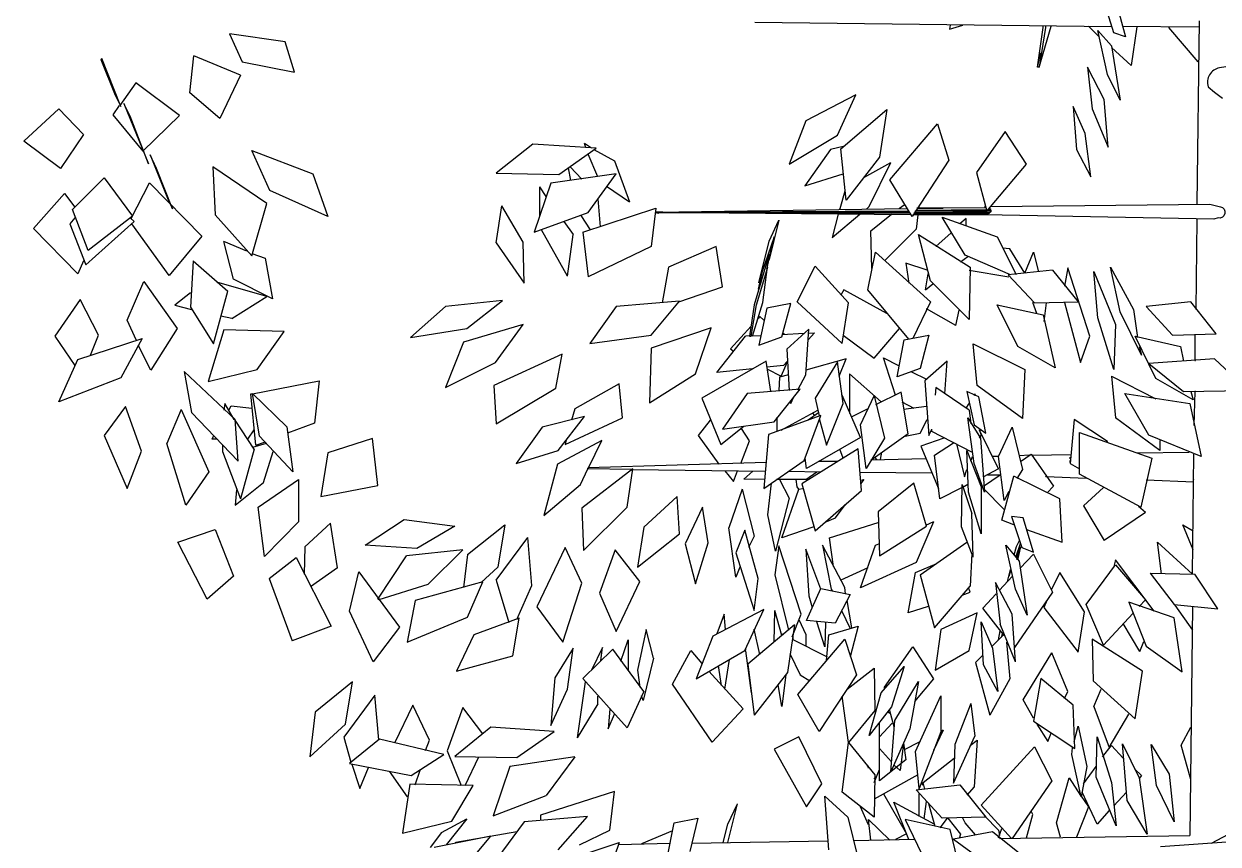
# Model space of a CAD drawing. Header units: inches. Extents: x -1482 to -895, y -39 to 122.
# Drawn here: x -1406.741 to -1405.569, y 70.952 to 71.757 of the extents above; entities that cross this region are included whole.
import ezdxf

# ---------------------------------------------------------------- set-up
doc = ezdxf.new("R2010")
doc.units = ezdxf.units.IN
doc.header["$MEASUREMENT"] = 0
doc.layers.add('A-Elevation 1', color=132, linetype='Continuous')

# ---------------------------------------------------------------- blocks, each defined once
blk = doc.blocks.new('ET3')
at = {"layer": 'A-Elevation 1', "color": 41}
for p, q in [((-0.2585, 9.3505), (-0.2771, 9.4107)), ((-0.2539, 9.4096), (-0.2354, 9.3423)), ((-0.2632, 9.362), (-0.9569, 9.3702)), ((-0.0963, 9.0167), (-0.0917, 9.3736)), ((-1.8716, 9.3331), (-1.9798, 9.3481)), ((-0.5784, 9.3574), (-0.5521, 9.3655)), ((-0.5768, 9.3655), (-0.5784, 9.3574)), ((-0.3961, 9.3609), (-0.3961, 9.3644)), ((-0.3914, 9.3632), (-0.3914, 9.3609)), ((-0.308, 9.3632), (-0.2879, 9.3435)), ((-0.2894, 9.3551), (-0.2632, 9.325)), ((-0.2354, 9.3423), (-0.2585, 9.3505)), ((-0.2415, 9.3632), (-0.0932, 9.362)), ((-2.2285, 9.3006), (-2.2301, 9.2983)), ((-0.7823, 9.0422), (-0.7916, 9.0075)), ((-0.6603, 9.0075), (-1.1501, 9.0005)), ((-1.1501, 9.0017), (-1.1362, 9.0017)), ((-1.1501, 9.0005), (-1.1501, 9.0017)), ((-1.147, 8.9993), (-1.1501, 9.0005)), ((-1.1501, 9.0005), (-1.1439, 8.9993)), ((-1.1485, 8.9993), (-1.1501, 9.0005)), ((-1.1501, 9.0005), (-0.6572, 9.0005)), ((-1.1485, 9.0005), (-0.6587, 9.004)), ((-0.6587, 9.0028), (-1.1485, 9.0005)), ((-0.6572, 9.0017), (-1.1485, 9.0005)), ((-1.1485, 9.0005), (-1.1485, 8.9993)), ((-0.6541, 8.9959), (-1.1485, 9.0005)), ((-1.1485, 9.0005), (-0.6556, 8.9993)), ((-1.1439, 8.9993), (-1.147, 8.9993)), ((-0.807, 8.9518), (-0.753, 8.997)), ((-0.7947, 8.997), (-0.807, 8.9518)), ((-0.7916, 9.0063), (-0.7931, 9.0063)), ((-0.7916, 9.0075), (-0.7916, 9.0063)), ((-0.7406, 9.0075), (-0.7391, 9.0075)), ((-0.7406, 9.0063), (-0.7406, 9.0075)), ((-0.7391, 9.0075), (-0.7344, 9.0121)), ((-0.7313, 8.9646), (-0.6912, 8.997)), ((-0.6757, 9.0086), (-0.6664, 9.0156)), ((-0.6757, 9.0075), (-0.6757, 9.0086)), ((-0.6757, 9.0075), (-0.6757, 9.0075)), ((-0.6587, 9.004), (-0.6587, 9.0028)), ((-0.6572, 9.0005), (-0.6572, 9.0017)), ((-0.6495, 8.9959), (-0.6479, 8.997)), ((-0.5011, 8.9982), (-0.6479, 8.9982)), ((-0.6479, 8.997), (-0.5027, 8.997)), ((-0.6464, 9.0005), (-0.498, 9.0017)), ((-0.6464, 9.0005), (-0.4996, 9.0005)), ((-0.6464, 8.9993), (-0.6464, 9.0005)), ((-0.5011, 8.9993), (-0.6464, 8.9993)), ((-0.6448, 9.004), (-0.5073, 9.004)), ((-0.6448, 9.0028), (-0.6448, 9.004)), ((-0.5073, 9.0028), (-0.6448, 9.0028)), ((-0.6433, 9.0051), (-0.5073, 9.0063)), ((-0.6433, 9.004), (-0.6433, 9.0051)), ((-0.5073, 9.0051), (-0.6433, 9.004)), ((-0.5088, 9.0098), (-0.6417, 9.0086)), ((-0.6417, 9.0086), (-0.5907, 9.0086)), ((-0.6371, 9.0144), (-0.6386, 9.0098)), ((-0.6386, 9.0098), (-0.6386, 9.0086)), ((-0.6386, 9.0086), (-0.6386, 9.0086)), ((-0.515, 9.0098), (-0.515, 9.0098)), ((-0.5104, 9.0121), (-0.5088, 9.0121)), ((-0.5088, 9.0121), (-0.5088, 9.0121)), ((-0.5073, 9.004), (-0.5073, 9.0051)), ((-0.5058, 9.0028), (-0.5073, 9.0028)), ((-0.498, 9.0017), (-0.5073, 8.9959)), ((-0.498, 9.004), (-0.5058, 9.0028)), ((-0.5042, 9.0051), (-0.498, 9.0063)), ((-0.4996, 9.0075), (-0.5027, 9.0063)), ((-0.5011, 9.0086), (-0.5011, 9.0075)), ((-0.5011, 9.0075), (-0.4996, 9.0075)), ((-0.5011, 8.9993), (-0.5011, 8.9982)), ((-0.5011, 8.9982), (-0.5011, 8.9993)), ((-0.4996, 9.0075), (-0.4996, 9.0109)), ((-0.498, 9.0063), (-0.4996, 9.0075)), ((-0.498, 9.0121), (-0.0716, 9.0167)), ((-0.498, 9.0017), (-0.498, 9.0063)), ((-0.498, 9.0051), (-0.498, 9.004)), ((-0.498, 9.0017), (-0.498, 9.004)), ((-0.498, 9.0028), (-0.498, 9.0017)), ((-0.5073, 8.9959), (-0.6495, 8.9959)), ((-0.6402, 8.9959), (-0.6433, 8.9681)), ((-0.5923, 8.9912), (-0.4857, 8.953)), ((-0.5459, 8.9889), (-0.5583, 8.9785)), ((-0.5459, 8.9738), (-0.5459, 8.9889)), ((-0.0639, 8.9878), (-0.5104, 8.9959)), ((-0.0979, 8.8116), (-0.0963, 8.9866)), ((-0.0592, 8.7641), (-0.1087, 8.8267)), ((-0.1009, 8.7629), (-0.1009, 8.712)), ((-0.1288, 8.7398), (-0.1226, 8.7108)), ((-0.1009, 8.712), (-0.0994, 8.712)), ((0.0026, 8.654), (-0.0623, 8.7154)), ((-0.1226, 8.6517), (0.0026, 8.654)), ((-0.1087, 8.6517), (-0.104, 8.6355)), ((-0.1009, 8.6517), (-0.1025, 8.5856)), ((-0.0994, 8.6517), (-0.1009, 8.6517)), ((-0.1102, 8.6285), (-0.0886, 8.5254)), ((-0.1056, 8.2959), (-0.1025, 8.53)), ((-0.1025, 8.4802), (-0.1025, 8.4813)), ((-0.1241, 8.3921), (-0.104, 8.3805)), ((-0.104, 8.3435), (-0.1241, 8.3921)), ((-0.0561, 8.2287), (-0.1009, 8.2959)), ((-0.1056, 8.2334), (-0.1102, 7.7871)), ((-0.1272, 7.9634), (-0.1087, 7.9981)), ((-0.1087, 7.8961), (-0.1272, 7.9634)), ((-1.6429, 7.7919), (-1.5471, 7.815)), ((-1.5672, 7.793), (-1.5178, 7.8197)), ((-1.5178, 7.8197), (-1.558, 7.7687)), ((-1.4065, 7.8139), (-1.4591, 7.742)), ((-1.2829, 7.8243), (-1.4065, 7.8139)), ((-1.3741, 7.8266), (-1.3741, 7.8162)), ((-1.3401, 7.7594), (-1.2829, 7.8243)), ((-1.1284, 7.7397), (-1.1145, 7.8116)), ((-1.1145, 7.8116), (-1.0682, 7.8208)), ((-1.0682, 7.8208), (-1.0836, 7.7559)), ((-0.7761, 7.8231), (-0.7561, 7.7409)), ((-0.736, 7.8185), (-0.6943, 7.778)), ((-0.7313, 7.778), (-0.736, 7.8185)), ((-0.6649, 7.8185), (-0.6247, 7.7362)), ((-0.5768, 7.7988), (-0.6649, 7.8185)), ((-0.583, 7.8208), (-0.5969, 7.8023)), ((-0.5073, 7.8231), (-0.5923, 7.8208)), ((-0.5815, 7.8208), (-0.5567, 7.7895)), ((-0.5475, 7.8116), (-0.5521, 7.8208)), ((-0.5274, 7.7884), (-0.5475, 7.8116)), ((-0.5104, 7.8255), (-0.4826, 7.7977)), ((-0.4285, 7.7826), (-0.4161, 7.8278)), ((-0.3621, 7.7837), (-0.3698, 7.8116)), ((-1.5672, 7.793), (-1.5889, 7.764)), ((-1.5394, 7.7745), (-1.4204, 7.7953)), ((-1.2984, 7.7687), (-1.2397, 7.7977)), ((-1.1176, 7.7965), (-1.1779, 7.771)), ((-1.0187, 7.7733), (-1.0095, 7.8092)), ((-0.6618, 7.7907), (-0.6834, 7.7791)), ((-0.4949, 7.7942), (-0.5707, 7.7803)), ((-0.5567, 7.7895), (-0.5598, 7.7814)), ((-0.393, 7.7131), (-0.4949, 7.7942)), ((-0.4826, 7.7826), (-0.4764, 7.8011)), ((-0.4826, 7.7977), (-0.481, 7.7872)), ((-0.0685, 7.7722), (0.001, 7.8092)), ((-1.4714, 7.7861), (-1.5811, 7.764)), ((-1.5394, 7.7722), (-1.5394, 7.7745)), ((-1.5271, 7.7189), (-1.4714, 7.7861)), ((-1.3401, 7.7339), (-1.2211, 7.7733)), ((-1.2227, 7.7698), (-1.1222, 7.7722)), ((-1.0805, 7.7722), (-0.8148, 7.7768)), ((-0.6464, 7.7791), (-0.7653, 7.7768)), ((-0.5724, 7.7803), (-0.5707, 7.7803)), ((-0.5707, 7.7803), (-0.4687, 7.7061)), ((-0.481, 7.7814), (-0.1102, 7.7871)), ((-0.4563, 7.7814), (-0.4579, 7.7814))]:
    blk.add_line(p, q, dxfattribs=at)
at = {"layer": 'A-Elevation 1', "color": 92}
for p, q in [((-1.9798, 9.3481), (-1.955, 9.2937)), ((-0.4069, 9.2832), (-0.3961, 9.3609)), ((-0.4038, 9.2832), (-0.3806, 9.3632)), ((-0.3914, 9.3609), (-0.4038, 9.2832)), ((-0.2709, 9.2693), (-0.2894, 9.3551)), ((-0.2137, 9.362), (-0.2246, 9.2867)), ((-0.1519, 9.3609), (-0.0948, 9.2937)), ((-1.8531, 9.274), (-1.8716, 9.3331)), ((-0.2632, 9.325), (-0.2462, 9.2195)), ((-2.1914, 9.2068), (-2.2285, 9.3006)), ((-2.057, 9.2334), (-2.0493, 9.3053)), ((-1.9581, 9.2682), (-2.0493, 9.3053)), ((-0.4069, 9.2832), (-0.4007, 9.3111)), ((-0.2246, 9.2867), (-0.2632, 9.3215)), ((-2.2301, 9.2983), (-2.2023, 9.2288)), ((-1.955, 9.2937), (-1.8531, 9.274)), ((-0.4038, 9.2832), (-0.4069, 9.2832)), ((-0.2771, 9.2207), (-0.3095, 9.2832)), ((-0.3095, 9.2832), (-0.3003, 9.2021)), ((-2.1621, 9.2531), (-2.193, 9.2091)), ((-2.0771, 9.1894), (-2.1621, 9.2531)), ((-1.9581, 9.2682), (-1.9983, 9.1836)), ((-0.2462, 9.2195), (-0.2709, 9.2693)), ((-2.2023, 9.2288), (-2.1914, 9.2068)), ((-1.9983, 9.1836), (-2.057, 9.2334)), ((-0.7607, 9.2299), (-0.858, 9.179)), ((-0.7962, 9.1511), (-0.7607, 9.2299)), ((-2.1945, 9.2091), (-2.2069, 9.1905)), ((-2.1853, 9.2126), (-2.1374, 9.0955)), ((-2.1729, 9.1882), (-2.1853, 9.2126)), ((-0.3142, 9.1546), (-0.3373, 9.2068)), ((-0.3373, 9.2068), (-0.3312, 9.1233)), ((-0.2694, 9.128), (-0.2771, 9.2207)), ((-2.3799, 9.1396), (-2.312, 9.2021)), ((-2.312, 9.2021), (-2.2641, 9.1523)), ((-2.2069, 9.1905), (-2.1482, 9.1199)), ((-2.1374, 9.0955), (-2.1729, 9.1882)), ((-2.1482, 9.1199), (-2.0771, 9.1894)), ((-0.7901, 9.1245), (-0.7004, 9.201)), ((-0.7004, 9.201), (-0.7143, 9.1083)), ((-0.3003, 9.2021), (-0.2694, 9.128)), ((-0.858, 9.179), (-0.8905, 9.0944)), ((-0.6943, 9.0642), (-0.6016, 9.1732)), ((-0.6016, 9.1732), (-0.5799, 9.1025)), ((-2.3089, 9.0863), (-2.3799, 9.1396)), ((-2.2641, 9.1523), (-2.3089, 9.0863)), ((-0.8905, 9.0944), (-0.7962, 9.1511)), ((-0.4702, 9.1581), (-0.5258, 9.0781)), ((-0.4285, 9.0944), (-0.4702, 9.1581)), ((-0.3034, 9.07), (-0.3142, 9.1546)), ((-2.1482, 9.1199), (-2.1482, 9.1199)), ((-2.1219, 9.0863), (-2.1343, 9.1129)), ((-2.1343, 9.1129), (-2.1003, 9.0283)), ((-1.9365, 9.121), (-1.8175, 9.0758)), ((-1.901, 9.0434), (-1.9365, 9.121)), ((-1.3895, 9.1338), (-1.4606, 9.077)), ((-1.2659, 9.1256), (-1.3895, 9.1338)), ((-1.3386, 9.0747), (-1.2659, 9.1256)), ((-1.286, 9.1268), (-1.2891, 9.1349)), ((-1.2752, 9.1256), (-1.2891, 9.1349)), ((-1.2628, 9.07), (-1.2814, 9.1141)), ((-1.2706, 9.1233), (-1.2304, 9.1013)), ((-0.8101, 9.1233), (-0.8596, 9.0526)), ((-0.7854, 9.1291), (-0.8101, 9.1233)), ((-0.7792, 9.0248), (-0.7901, 9.1245)), ((-0.3312, 9.1233), (-0.3034, 9.07)), ((-2.0122, 9.0897), (-2.0076, 8.9959)), ((-1.9071, 9.0179), (-2.0122, 9.0897)), ((-1.2937, 9.0654), (-1.3169, 9.0897)), ((-1.2304, 9.1013), (-1.201, 9.0214)), ((-0.7143, 9.1083), (-0.7792, 9.0248)), ((-0.7452, 9.0689), (-0.6927, 9.0978)), ((-0.7344, 9.0121), (-0.6927, 9.0978)), ((-0.5799, 9.1025), (-0.651, 8.9924)), ((-0.5058, 9.0028), (-0.4285, 9.0944)), ((-2.2857, 9.0063), (-2.2239, 9.0677)), ((-2.2239, 9.0677), (-2.1683, 8.9935)), ((-2.091, 9.0075), (-2.1219, 9.0863)), ((-1.8175, 9.0758), (-1.7882, 8.9924)), ((-1.4606, 9.077), (-1.3386, 9.0747)), ((-1.2273, 9.0758), (-1.354, 9.0573)), ((-1.3154, 9.0631), (-1.32, 9.0874)), ((-1.2814, 9.0005), (-1.2273, 9.0758)), ((-0.8596, 9.0526), (-0.7854, 9.0758)), ((-0.5258, 9.0781), (-0.5058, 9.0028)), ((-2.1714, 8.9889), (-2.1358, 9.0584)), ((-2.1358, 9.0584), (-2.0338, 8.9541)), ((-1.7882, 8.9924), (-1.901, 9.0434)), ((-1.354, 9.0573), (-1.3865, 8.9623)), ((-1.3633, 9.0318), (-1.3756, 9.0503)), ((-1.3756, 8.9935), (-1.3756, 9.0503)), ((-1.2459, 9.0515), (-1.201, 9.0214)), ((-0.651, 8.9924), (-0.6943, 9.0642)), ((-2.3614, 8.9692), (-2.3011, 9.0376)), ((-2.3011, 9.0376), (-2.2811, 9.0109)), ((-2.1003, 9.0283), (-2.091, 9.0075)), ((-1.2628, 9.0272), (-1.2582, 8.9727)), ((-2.2548, 8.9263), (-2.2857, 9.0063)), ((-1.9365, 8.9159), (-1.9071, 9.0179)), ((-1.4606, 8.9414), (-1.4498, 9.0132)), ((-1.4081, 8.9426), (-1.4498, 9.0132)), ((-1.3865, 8.9623), (-1.2814, 9.0005)), ((-1.2922, 8.9623), (-1.1501, 9.0086)), ((-1.1501, 9.0086), (-1.1593, 8.9344)), ((-2.2811, 8.9901), (-2.2903, 8.9785)), ((-2.2903, 8.9785), (-2.2594, 8.8985)), ((-2.2594, 8.8985), (-2.1652, 8.9831)), ((-2.1683, 8.9935), (-2.2548, 8.9263)), ((-2.1652, 8.9831), (-2.1729, 8.9901)), ((-2.0972, 8.8777), (-2.1698, 8.9785)), ((-2.0076, 8.9959), (-1.9365, 8.9159)), ((-1.3293, 8.9831), (-1.3107, 8.9576)), ((-1.2768, 8.9669), (-1.2953, 8.9947)), ((-0.9106, 8.9854), (-0.9291, 8.909)), ((-0.9291, 8.9449), (-0.9106, 8.9854)), ((-0.5475, 8.9171), (-0.5923, 8.9912)), ((-2.3614, 8.9692), (-2.2749, 8.8811)), ((-2.0338, 8.9541), (-2.0972, 8.8777)), ((-1.3216, 8.8765), (-1.3725, 8.9669)), ((-1.3216, 8.8765), (-1.3107, 8.9576)), ((-1.2922, 8.9623), (-1.2814, 8.8753)), ((-0.9198, 8.953), (-0.943, 8.8858)), ((-0.9337, 8.8904), (-0.9198, 8.953)), ((-0.7298, 8.8916), (-0.7313, 8.9646)), ((-0.6433, 8.9681), (-0.7051, 8.9066)), ((-0.6155, 8.8672), (-0.6386, 8.9576)), ((-0.6386, 8.9576), (-0.5382, 8.8939)), ((-0.5753, 8.9611), (-0.6046, 8.9344)), ((-0.4857, 8.953), (-0.4486, 8.88)), ((-1.972, 8.8707), (-1.9906, 8.9437)), ((-1.9458, 8.9252), (-1.9906, 8.9437)), ((-1.4606, 8.9414), (-1.4065, 8.8626)), ((-1.4065, 8.8626), (-1.4081, 8.9426)), ((-1.1593, 8.9344), (-1.2814, 8.8753)), ((-1.0326, 8.9344), (-1.1253, 8.8939)), ((-1.0203, 8.8556), (-1.0326, 8.9344)), ((-0.9492, 8.8638), (-0.9291, 8.9449)), ((-0.4609, 8.9298), (-0.4749, 8.931)), ((-0.4316, 8.8823), (-0.4609, 8.9298)), ((-2.2641, 8.9066), (-2.2749, 8.8811)), ((-2.0508, 8.9066), (-2.0555, 8.8162)), ((-2.0508, 8.9066), (-1.9829, 8.8475)), ((-1.9365, 8.9205), (-1.9102, 8.9113)), ((-1.9102, 8.9113), (-1.8963, 8.8325)), ((-0.9291, 8.9194), (-0.9585, 8.8209)), ((-0.9415, 8.8255), (-0.9291, 8.9194)), ((-0.9291, 8.909), (-0.9307, 8.9066)), ((-0.7375, 8.8499), (-0.7221, 8.9229)), ((-0.7221, 8.9229), (-0.6155, 8.8267)), ((-0.5567, 8.9043), (-0.5428, 8.9147)), ((-0.4594, 8.8788), (-0.5475, 8.9171)), ((-0.4316, 8.8823), (-0.4146, 8.9229)), ((-0.4146, 8.9229), (-0.4053, 8.8846)), ((-1.1253, 8.8939), (-1.1377, 8.8244)), ((-0.9538, 8.8209), (-0.9322, 8.8939)), ((-0.943, 8.8858), (-0.9507, 8.851)), ((-0.875, 8.8267), (-0.8395, 8.8962)), ((-0.8395, 8.8962), (-0.7746, 8.8244)), ((-0.6634, 8.902), (-0.6572, 8.8626)), ((-0.6216, 8.8881), (-0.6634, 8.902)), ((-0.6247, 8.8499), (-0.6201, 8.8811)), ((-0.5382, 8.8939), (-0.5397, 8.7919)), ((-0.5397, 8.8881), (-0.4625, 8.8753)), ((-0.3775, 8.8881), (-0.464, 8.8788)), ((-0.3775, 8.8881), (-0.3281, 8.8267)), ((-0.3482, 8.8927), (-0.3543, 8.8568)), ((-0.3049, 8.7595), (-0.3482, 8.8927)), ((-0.2972, 8.8858), (-0.2555, 8.7826)), ((-0.2894, 8.7954), (-0.2972, 8.8858)), ((-0.2647, 8.8939), (-0.2199, 8.8116)), ((-0.2462, 8.807), (-0.2647, 8.8939)), ((-2.1791, 8.7908), (-2.1466, 8.8661)), ((-2.1466, 8.8661), (-2.0817, 8.7745)), ((-1.9071, 8.8371), (-2.0045, 8.8649)), ((-1.8963, 8.8325), (-1.972, 8.8707)), ((-0.9492, 8.8638), (-0.9461, 8.8719)), ((-0.6247, 8.8499), (-0.6108, 8.8614)), ((-0.5397, 8.7919), (-0.6155, 8.8672)), ((-0.4131, 8.8244), (-0.464, 8.8788)), ((-2.0555, 8.8441), (-2.0864, 8.8197)), ((-2.0107, 8.7444), (-1.9829, 8.8475)), ((-1.9751, 8.7942), (-1.9071, 8.8371)), ((-1.1052, 8.8267), (-1.0203, 8.8556)), ((-0.7839, 8.8499), (-0.7901, 8.8394)), ((-0.7004, 8.8035), (-0.7839, 8.8499)), ((-0.6572, 8.7537), (-0.7375, 8.8499)), ((-2.2702, 8.8313), (-2.3197, 8.7595)), ((-2.2347, 8.7618), (-2.2702, 8.8313)), ((-2.0864, 8.8197), (-2.0539, 8.8116)), ((-2.0555, 8.8162), (-2.0107, 8.7444)), ((-1.5595, 8.8174), (-1.6275, 8.7571)), ((-1.4483, 8.829), (-1.5595, 8.8174)), ((-1.5178, 8.7745), (-1.4483, 8.829)), ((-1.2273, 8.8174), (-1.2783, 8.7456)), ((-1.1037, 8.8278), (-1.2273, 8.8174)), ((-1.1593, 8.7618), (-1.1037, 8.8278)), ((-0.9585, 8.8209), (-0.9677, 8.7595)), ((-0.9646, 8.7595), (-0.9538, 8.8209)), ((-0.9616, 8.7595), (-0.9415, 8.8255)), ((-0.9337, 8.8139), (-0.9492, 8.7421)), ((-0.8874, 8.8232), (-0.9337, 8.8139)), ((-0.9044, 8.7583), (-0.8874, 8.8232)), ((-0.787, 8.7456), (-0.875, 8.8267)), ((-0.787, 8.7456), (-0.7746, 8.8244)), ((-0.6155, 8.8267), (-0.6495, 8.7548)), ((-0.566, 8.7803), (-0.6232, 8.8128)), ((-0.566, 8.7803), (-0.5598, 8.8105)), ((-0.4857, 8.8209), (-0.3961, 8.8012)), ((-0.4455, 8.7398), (-0.4857, 8.8209)), ((-0.4084, 8.8035), (-0.4161, 8.8255)), ((-0.4131, 8.8244), (-0.3281, 8.8267)), ((-0.3899, 8.8244), (-0.3945, 8.7884)), ((-0.3543, 8.8255), (-0.3234, 8.7085)), ((-0.2199, 8.8116), (-0.2122, 8.7571)), ((-0.1087, 8.8267), (-0.1952, 8.8174)), ((-0.1442, 8.7618), (-0.1952, 8.8174)), ((-2.1605, 8.7514), (-2.1791, 8.7908)), ((-1.9751, 8.7942), (-1.9968, 8.7989)), ((-0.9477, 8.7977), (-0.9507, 8.7942)), ((-0.9399, 8.7908), (-0.9477, 8.7977)), ((-0.3961, 8.8012), (-0.3729, 8.698)), ((-0.2585, 8.6946), (-0.2894, 8.7954)), ((-0.2045, 8.7224), (-0.2462, 8.807)), ((-2.0817, 8.7745), (-2.1327, 8.6934)), ((-1.9906, 8.7722), (-2.0215, 8.6714)), ((-1.8732, 8.7687), (-1.9906, 8.7722)), ((-1.9257, 8.6946), (-1.8732, 8.7687)), ((-1.6275, 8.7571), (-1.5178, 8.7745)), ((-1.4081, 8.7826), (-1.524, 8.7479)), ((-1.4622, 8.7085), (-1.4081, 8.7826)), ((-1.0419, 8.7757), (-1.1593, 8.7363)), ((-1.0728, 8.6865), (-1.0419, 8.7757)), ((-0.9646, 8.7792), (-1.0048, 8.7351)), ((-0.9044, 8.7629), (-0.8611, 8.7653)), ((-0.8998, 8.7629), (-0.9028, 8.7653)), ((-0.8519, 8.7734), (-0.8951, 8.734)), ((-0.858, 8.6841), (-0.8519, 8.7734)), ((-0.841, 8.7664), (-0.8534, 8.7525)), ((-0.8534, 8.7653), (-0.841, 8.7664)), ((-0.7252, 8.7166), (-0.6757, 8.7745)), ((-0.2555, 8.7826), (-0.2585, 8.6946)), ((-0.1442, 8.7618), (-0.0592, 8.7641)), ((-2.3197, 8.7595), (-2.2811, 8.7027)), ((-2.2749, 8.7143), (-2.1497, 8.7548)), ((-2.2502, 8.7224), (-2.2347, 8.7618)), ((-2.1497, 8.7548), (-2.1914, 8.6783)), ((-2.1327, 8.6934), (-2.1575, 8.7421)), ((-1.524, 8.7479), (-1.5595, 8.6598)), ((-1.2783, 8.7456), (-1.1593, 8.7618)), ((-1.0311, 8.6888), (-0.9755, 8.7595)), ((-0.9461, 8.7606), (-0.9755, 8.7595)), ((-0.9677, 8.7595), (-0.9646, 8.7595)), ((-0.9492, 8.7421), (-0.9044, 8.7583)), ((-0.7854, 8.7618), (-0.7252, 8.7166)), ((-0.6804, 8.6807), (-0.6664, 8.7525)), ((-0.6664, 8.7525), (-0.6185, 8.7618)), ((-0.6185, 8.7618), (-0.6355, 8.6969)), ((-0.5243, 8.6633), (-0.532, 8.7444)), ((-0.532, 8.7444), (-0.4316, 8.6946)), ((-0.3234, 8.7085), (-0.3049, 8.7595)), ((-0.1767, 8.6772), (-0.2168, 8.7595)), ((-0.2168, 8.7595), (-0.1288, 8.7398)), ((-1.3324, 8.7247), (-1.4653, 8.6633)), ((-1.3447, 8.6586), (-1.3324, 8.7247)), ((-1.1593, 8.7363), (-1.1624, 8.6297)), ((-1.0048, 8.7351), (-0.9986, 8.7305)), ((-0.8951, 8.734), (-0.8905, 8.654)), ((-0.7066, 8.7177), (-0.6773, 8.7027)), ((-0.6834, 8.6447), (-0.7066, 8.7177)), ((-0.3729, 8.698), (-0.4455, 8.7398)), ((-0.2091, 8.7398), (-0.2045, 8.7224)), ((-2.312, 8.632), (-2.2749, 8.7143)), ((-2.0215, 8.6714), (-1.9257, 8.6946)), ((-1.5595, 8.6598), (-1.4622, 8.7085)), ((-0.9353, 8.7108), (-1.0604, 8.6389)), ((-0.9616, 8.6957), (-1.0311, 8.6888)), ((-0.926, 8.6517), (-0.9353, 8.7108)), ((-0.9013, 8.7027), (-0.9337, 8.6992)), ((-0.9337, 8.6957), (-0.9059, 8.6818)), ((-0.9059, 8.6818), (-0.8936, 8.7096)), ((-0.9013, 8.7027), (-0.8936, 8.7108)), ((-0.7792, 8.7154), (-0.858, 8.6934)), ((-0.7962, 8.7096), (-0.8395, 8.6389)), ((-0.7854, 8.6285), (-0.7962, 8.7096)), ((-0.7931, 8.6818), (-0.7792, 8.7154)), ((-0.6355, 8.6969), (-0.6804, 8.6807)), ((-0.583, 8.7108), (-0.6263, 8.6726)), ((-0.5876, 8.6471), (-0.583, 8.7108)), ((-0.4316, 8.6946), (-0.4362, 8.5995)), ((-0.0623, 8.7154), (-0.1906, 8.7062)), ((-0.1906, 8.7062), (-0.1226, 8.6517)), ((-2.1914, 8.6783), (-2.312, 8.632)), ((-2.0678, 8.6911), (-2.0539, 8.6111)), ((-1.969, 8.5972), (-2.0678, 8.6911)), ((-1.935, 8.6471), (-1.8052, 8.6726)), ((-1.8052, 8.6726), (-1.8144, 8.5903)), ((-1.1624, 8.6297), (-1.0728, 8.6865)), ((-0.909, 8.6795), (-0.9106, 8.6529)), ((-0.892, 8.6841), (-0.909, 8.6795)), ((-0.8735, 8.6552), (-0.858, 8.6841)), ((-0.7731, 8.6865), (-0.7731, 8.6088)), ((-0.7113, 8.632), (-0.7731, 8.6865)), ((-0.6525, 8.6899), (-0.6232, 8.676)), ((-0.6263, 8.6726), (-0.6185, 8.5659)), ((-0.2632, 8.6818), (-0.2555, 8.6007)), ((-0.2632, 8.6818), (-0.1767, 8.6378)), ((-0.104, 8.6355), (-0.1767, 8.6772)), ((-1.9211, 8.5648), (-1.935, 8.6482)), ((-1.935, 8.6482), (-1.8685, 8.5833)), ((-1.4653, 8.6633), (-1.4606, 8.5891)), ((-1.4606, 8.5891), (-1.3447, 8.6586)), ((-1.2211, 8.6668), (-1.3077, 8.6181)), ((-1.215, 8.6007), (-1.2211, 8.6668)), ((-0.9724, 8.6482), (-1.0203, 8.5787)), ((-0.8689, 8.6563), (-0.9724, 8.6482)), ((-0.9198, 8.5926), (-0.8689, 8.6563)), ((-0.6726, 8.6505), (-0.7221, 8.6262)), ((-0.6587, 8.5694), (-0.6726, 8.6505)), ((-0.6046, 8.6598), (-0.6062, 8.6447)), ((-0.5397, 8.6158), (-0.6046, 8.6598)), ((-0.5444, 8.6517), (-0.5305, 8.5868)), ((-0.5212, 8.6413), (-0.5444, 8.6517)), ((-0.4362, 8.5995), (-0.5243, 8.6633)), ((-0.2369, 8.6482), (-0.1102, 8.6285)), ((-0.1906, 8.5671), (-0.2369, 8.6482)), ((-1.989, 8.6285), (-1.9906, 8.6158)), ((-1.9705, 8.5972), (-1.989, 8.6285)), ((-1.938, 8.6471), (-1.935, 8.6471)), ((-1.9288, 8.5474), (-1.938, 8.6471)), ((-1.0604, 8.6389), (-1.0234, 8.5486)), ((-0.8889, 8.632), (-0.8874, 8.6285)), ((-0.8874, 8.6285), (-0.8812, 8.6413)), ((-0.8395, 8.6389), (-0.8318, 8.6042)), ((-0.8179, 8.5474), (-0.7854, 8.6285)), ((-0.787, 8.6447), (-0.7885, 8.6436)), ((-0.7514, 8.5625), (-0.787, 8.6447)), ((-0.7514, 8.5868), (-0.7252, 8.6436)), ((-0.7252, 8.6436), (-0.7051, 8.5613)), ((-0.6711, 8.632), (-0.6479, 8.6192)), ((-0.5459, 8.6192), (-0.5397, 8.6285)), ((-0.5305, 8.6447), (-0.5289, 8.6471)), ((-0.5289, 8.6471), (-0.5289, 8.6436)), ((-0.5073, 8.5706), (-0.5212, 8.6413)), ((-2.1822, 8.6227), (-2.2239, 8.5659)), ((-2.1513, 8.5358), (-2.1822, 8.6227)), ((-2.074, 8.6169), (-2.1018, 8.5509)), ((-2.074, 8.6169), (-2.0199, 8.4953)), ((-2.0539, 8.6111), (-1.9628, 8.5161)), ((-1.9813, 8.6158), (-1.9767, 8.6239)), ((-1.9767, 8.6239), (-1.9365, 8.6192)), ((-1.2891, 8.603), (-1.371, 8.5822)), ((-1.3401, 8.537), (-1.2891, 8.603)), ((-1.3077, 8.6181), (-1.3138, 8.5961)), ((-0.8287, 8.6053), (-0.9307, 8.5683)), ((-0.9137, 8.5741), (-0.9137, 8.6019)), ((-0.9059, 8.5764), (-0.8349, 8.6158)), ((-0.8611, 8.5173), (-0.8287, 8.6053)), ((-0.8333, 8.61), (-0.8534, 8.5961)), ((-0.8457, 8.61), (-0.841, 8.6053)), ((-0.7375, 8.6181), (-0.77, 8.6019)), ((-0.6232, 8.6227), (-0.668, 8.6169)), ((-0.5397, 8.6158), (-0.5367, 8.5891)), ((-1.969, 8.5961), (-1.9705, 8.5972)), ((-1.9628, 8.5161), (-1.969, 8.5972)), ((-1.9319, 8.5393), (-1.969, 8.5961)), ((-1.8685, 8.5833), (-1.8562, 8.4953)), ((-1.8144, 8.5903), (-1.867, 8.5706)), ((-1.371, 8.5822), (-1.422, 8.5115)), ((-1.3262, 8.5486), (-1.215, 8.6007)), ((-1.0666, 8.5659), (-1.0434, 8.5961)), ((-1.0234, 8.5486), (-0.9786, 8.5845)), ((-1.0203, 8.5787), (-0.9198, 8.5926)), ((-0.9677, 8.5555), (-0.9832, 8.5798)), ((-0.8318, 8.5995), (-0.8179, 8.5474)), ((-0.7406, 8.5022), (-0.7514, 8.5868)), ((-0.6355, 8.5706), (-0.6216, 8.5972)), ((-0.6185, 8.5659), (-0.6124, 8.5787)), ((-0.6124, 8.5741), (-0.6124, 8.5787)), ((-0.5428, 8.6007), (-0.5181, 8.5613)), ((-0.5305, 8.5115), (-0.5428, 8.6007)), ((-0.5305, 8.5868), (-0.5073, 8.5706)), ((-0.4826, 8.5254), (-0.4563, 8.5822)), ((-0.4563, 8.5822), (-0.4362, 8.4999)), ((-0.3358, 8.5972), (-0.3435, 8.5115)), ((-0.2709, 8.5544), (-0.3358, 8.5972)), ((-0.1689, 8.537), (-0.2555, 8.6007)), ((-2.2239, 8.5659), (-2.1791, 8.4628)), ((-2.0138, 8.559), (-2.0107, 8.5648)), ((-2.0045, 8.559), (-2.0138, 8.559)), ((-1.9442, 8.559), (-1.9458, 8.559)), ((-1.9442, 8.559), (-1.9319, 8.5775)), ((-1.8562, 8.4953), (-1.9211, 8.5648)), ((-1.7017, 8.5601), (-1.7882, 8.5323)), ((-1.6908, 8.4686), (-1.7017, 8.5601)), ((-1.2551, 8.5567), (-1.3416, 8.5103)), ((-1.3247, 8.5578), (-1.3262, 8.5486)), ((-1.2811, 8.5034), (-1.2551, 8.5567)), ((-1.0265, 8.5103), (-1.0666, 8.5659)), ((-0.9847, 8.5115), (-0.9677, 8.5555)), ((-0.9307, 8.5683), (-0.9399, 8.4628)), ((-0.7514, 8.5625), (-0.8565, 8.5022)), ((-0.7051, 8.5613), (-0.7406, 8.5022)), ((-0.6587, 8.5694), (-0.7313, 8.5173)), ((-0.6649, 8.5648), (-0.6355, 8.5706)), ((-0.5892, 8.5613), (-0.634, 8.5451)), ((-0.5351, 8.5335), (-0.6124, 8.5741)), ((-0.5197, 8.5775), (-0.5166, 8.5659)), ((-0.5197, 8.5764), (-0.5197, 8.5775)), ((-0.4826, 8.501), (-0.5197, 8.5764)), ((-0.5197, 8.5613), (-0.5166, 8.5659)), ((-0.5181, 8.5613), (-0.5104, 8.4559)), ((-0.325, 8.5717), (-0.1844, 8.5219)), ((-0.325, 8.4906), (-0.325, 8.5717)), ((-0.0886, 8.5254), (-0.1906, 8.5671)), ((-0.1689, 8.5567), (-0.1689, 8.537)), ((-2.1791, 8.4628), (-2.1513, 8.5358)), ((-2.0647, 8.4304), (-2.1018, 8.5509)), ((-1.9937, 8.5474), (-1.9937, 8.5347)), ((-1.9937, 8.5347), (-1.9581, 8.4431)), ((-1.9319, 8.5393), (-1.9581, 8.4431)), ((-1.9087, 8.5509), (-1.935, 8.5428)), ((-1.9288, 8.5474), (-1.9118, 8.5532)), ((-1.9133, 8.4744), (-1.8948, 8.5347)), ((-1.7882, 8.5323), (-1.8021, 8.4477)), ((-1.422, 8.5115), (-1.3401, 8.537)), ((-0.7561, 8.5404), (-0.8658, 8.4721)), ((-0.7854, 8.5219), (-0.7916, 8.5393)), ((-0.7499, 8.4593), (-0.7561, 8.5404)), ((-0.7128, 8.5196), (-0.7097, 8.5335)), ((-0.634, 8.5451), (-0.6, 8.4628)), ((-0.6077, 8.5277), (-0.5707, 8.552)), ((-0.5645, 8.5497), (-0.549, 8.486)), ((-0.5444, 8.537), (-0.5166, 8.4663)), ((-0.5413, 8.4559), (-0.5444, 8.537)), ((-0.2709, 8.552), (-0.2709, 8.5544)), ((-0.2139, 8.5324), (-0.1118, 8.5335)), ((-1.3416, 8.5103), (-1.3679, 8.4107)), ((-0.9354, 8.5138), (-1.2814, 8.5034)), ((-0.9399, 8.4628), (-0.8611, 8.5173)), ((-0.8565, 8.5022), (-0.8594, 8.5219)), ((-0.8333, 8.5161), (-0.7947, 8.5161)), ((-0.6247, 8.5207), (-0.7313, 8.5184)), ((-0.7236, 8.5231), (-0.7205, 8.5196)), ((-0.5969, 8.4431), (-0.6077, 8.5277)), ((-0.5367, 8.5161), (-0.5336, 8.5254)), ((-0.5104, 8.4559), (-0.5305, 8.5115)), ((-0.4826, 8.5254), (-0.4949, 8.5254)), ((-0.4718, 8.4396), (-0.4826, 8.5254)), ((-0.4224, 8.5278), (-0.4428, 8.5266)), ((-0.44, 8.5155), (-0.4192, 8.53)), ((-0.4192, 8.53), (-0.376, 8.4674)), ((-0.4176, 8.5277), (-0.342, 8.5289)), ((-0.3435, 8.5207), (-0.3435, 8.5242)), ((-0.3435, 8.5138), (-0.3435, 8.5173)), ((-0.3435, 8.5115), (-0.325, 8.501)), ((-0.1844, 8.5219), (-0.206, 8.4269)), ((-2.0199, 8.4953), (-2.0647, 8.4304)), ((-1.2968, 8.4709), (-1.2822, 8.501)), ((-1.1949, 8.501), (-1.2937, 8.4246)), ((-1.2814, 8.5034), (-1.2829, 8.5022)), ((-1.2829, 8.5022), (-1.2829, 8.501)), ((-1.1964, 8.4999), (-1.2829, 8.501)), ((-1.2057, 8.4269), (-1.1949, 8.501)), ((-1.1964, 8.4999), (-0.937, 8.4964)), ((-1.0156, 8.4976), (-0.9986, 8.4767)), ((-0.9986, 8.4767), (-0.9909, 8.4976)), ((-0.961, 8.4967), (-0.9786, 8.4813)), ((-0.892, 8.4964), (-0.8287, 8.4953)), ((-0.858, 8.4802), (-0.8364, 8.4953)), ((-0.6124, 8.4929), (-0.753, 8.4941)), ((-0.549, 8.486), (-0.5444, 8.4999)), ((-0.4826, 8.501), (-0.5135, 8.4848)), ((-0.5119, 8.4674), (-0.4795, 8.4895)), ((-0.5042, 8.4895), (-0.4795, 8.4895)), ((-0.4764, 8.4014), (-0.4532, 8.4871)), ((-0.3636, 8.4431), (-0.4532, 8.4871)), ((-0.4362, 8.4999), (-0.447, 8.4825)), ((-0.3899, 8.486), (-0.3914, 8.4871)), ((-0.3126, 8.4825), (-0.3899, 8.486)), ((-0.325, 8.4918), (-0.325, 8.4953)), ((-0.206, 8.4269), (-0.325, 8.4906)), ((-1.969, 8.4304), (-1.9133, 8.4744)), ((-1.9241, 8.4269), (-1.8453, 8.4802)), ((-1.8453, 8.4802), (-1.8453, 8.3979)), ((-1.8021, 8.4477), (-1.6908, 8.4686)), ((-1.3679, 8.4107), (-1.2968, 8.4709)), ((-0.9816, 8.4617), (-1.0079, 8.3863)), ((-0.9816, 8.4617), (-0.9585, 8.3701)), ((-0.9384, 8.4802), (-0.9786, 8.4813)), ((-0.9322, 8.4118), (-0.9245, 8.4732)), ((-0.858, 8.4802), (-0.9152, 8.4802)), ((-0.909, 8.4802), (-0.8905, 8.4443)), ((-0.9044, 8.3666), (-0.8719, 8.4617)), ((-0.875, 8.4663), (-0.8766, 8.4802)), ((-0.8719, 8.4617), (-0.875, 8.4663)), ((-0.8719, 8.4617), (-0.8642, 8.4628)), ((-0.8658, 8.4721), (-0.8395, 8.3805)), ((-0.7452, 8.4802), (-0.7514, 8.4721)), ((-0.7514, 8.479), (-0.7452, 8.4802)), ((-0.6479, 8.4732), (-0.7174, 8.4176)), ((-0.6232, 8.3898), (-0.6479, 8.4732)), ((-0.5552, 8.464), (-0.5969, 8.4431)), ((-0.5552, 8.3886), (-0.5537, 8.4709)), ((-0.5537, 8.4709), (-0.5351, 8.4141)), ((-0.5428, 8.4709), (-0.5521, 8.4651)), ((-0.5212, 8.4813), (-0.5228, 8.4802)), ((-0.5166, 8.4663), (-0.5166, 8.3747)), ((-0.4718, 8.4223), (-0.5119, 8.4628)), ((-0.376, 8.4674), (-0.3883, 8.4547)), ((-0.3173, 8.4292), (-0.2786, 8.4651)), ((-0.1025, 8.4756), (-0.1952, 8.479)), ((-1.9659, 8.4605), (-1.969, 8.4304)), ((-1.1083, 8.4477), (-1.1732, 8.3875)), ((-1.1037, 8.3747), (-1.1083, 8.4477)), ((-0.8905, 8.4443), (-0.9167, 8.3411)), ((-0.8395, 8.3805), (-0.7499, 8.4593)), ((-0.5166, 8.3747), (-0.5413, 8.4559)), ((-0.4625, 8.457), (-0.4718, 8.4396)), ((-0.359, 8.3585), (-0.3636, 8.4431)), ((-1.9118, 8.3307), (-1.9241, 8.4269)), ((-1.2937, 8.4246), (-1.2907, 8.3423)), ((-1.2907, 8.3423), (-1.2057, 8.4269)), ((-1.0589, 8.4269), (-1.0929, 8.355)), ((-1.0481, 8.3574), (-1.0589, 8.4269)), ((-0.8009, 8.4049), (-0.7808, 8.4315)), ((-0.7174, 8.4176), (-0.7143, 8.3319)), ((-0.3173, 8.4292), (-0.2771, 8.362)), ((-0.1967, 8.4165), (-0.2771, 8.362)), ((-0.1967, 8.4165), (-0.2106, 8.428)), ((-1.9118, 8.3307), (-1.8453, 8.3979)), ((-1.7835, 8.3956), (-1.833, 8.3492)), ((-1.7696, 8.3087), (-1.7835, 8.3956)), ((-1.7156, 8.3527), (-1.6398, 8.4026)), ((-1.6398, 8.4026), (-1.541, 8.3898)), ((-1.5162, 8.3342), (-1.4436, 8.3921)), ((-1.4436, 8.3921), (-1.4575, 8.3098)), ((-0.9167, 8.3411), (-0.9322, 8.4118)), ((-0.8009, 8.4049), (-0.821, 8.3968)), ((-0.8117, 8.3666), (-0.7174, 8.3968)), ((-0.6093, 8.3979), (-0.6433, 8.3191)), ((-0.6093, 8.3979), (-0.6247, 8.391)), ((-0.532, 8.3295), (-0.5351, 8.4141)), ((-0.4532, 8.3921), (-0.4764, 8.4014)), ((-0.4579, 8.4083), (-0.4378, 8.3481)), ((-0.4347, 8.406), (-0.4579, 8.4083)), ((-0.4146, 8.3388), (-0.4347, 8.406)), ((-2.0802, 8.3585), (-2.0076, 8.3829)), ((-2.0076, 8.3829), (-1.972, 8.2925)), ((-1.541, 8.3898), (-1.6151, 8.3458)), ((-1.1732, 8.3875), (-1.1856, 8.3098)), ((-1.1856, 8.3098), (-1.1037, 8.3747)), ((-0.994, 8.2901), (-1.0079, 8.3863)), ((-0.977, 8.3817), (-0.994, 8.3377)), ((-0.9507, 8.2878), (-0.977, 8.3817)), ((-0.9585, 8.3701), (-0.9693, 8.3481)), ((-0.8426, 8.3886), (-0.9044, 8.3666)), ((-0.7143, 8.3319), (-0.6232, 8.3898)), ((-0.532, 8.3295), (-0.5552, 8.3886)), ((-0.4285, 8.3829), (-0.359, 8.3585)), ((-2.023, 8.2473), (-2.0802, 8.3585)), ((-1.833, 8.3492), (-1.8345, 8.2959)), ((-1.6151, 8.3458), (-1.7156, 8.3527)), ((-1.4606, 8.2844), (-1.3988, 8.3678)), ((-1.3911, 8.2739), (-1.3988, 8.3678)), ((-1.3262, 8.3481), (-1.3818, 8.2322)), ((-1.2937, 8.2786), (-1.3262, 8.3481)), ((-1.0929, 8.355), (-1.0728, 8.2774)), ((-1.0728, 8.2774), (-1.0481, 8.3574)), ((-0.9106, 8.3516), (-0.9183, 8.2948)), ((-0.8673, 8.2183), (-0.9106, 8.3516)), ((-0.8256, 8.3527), (-0.8086, 8.267)), ((-0.7823, 8.2704), (-0.8256, 8.3527)), ((-0.804, 8.311), (-0.8117, 8.3666)), ((-0.7514, 8.2693), (-0.7221, 8.3527)), ((-0.7221, 8.3527), (-0.7159, 8.355)), ((-0.6355, 8.2948), (-0.5444, 8.3585)), ((-0.4687, 8.3527), (-0.4424, 8.3214)), ((-0.4501, 8.267), (-0.4687, 8.3527)), ((-0.4486, 8.3492), (-0.4532, 8.333)), ((-0.4409, 8.355), (-0.4501, 8.3284)), ((-0.4424, 8.3608), (-0.4486, 8.3492)), ((-0.447, 8.3249), (-0.4409, 8.3539)), ((-0.4455, 8.3238), (-0.4393, 8.3492)), ((-0.4409, 8.3539), (-0.4409, 8.355)), ((-0.4378, 8.3481), (-0.4146, 8.3388)), ((-0.1736, 8.3585), (-0.1056, 8.2959)), ((-0.1658, 8.2971), (-0.1736, 8.3585)), ((-1.9025, 8.2878), (-1.85, 8.3284)), ((-1.85, 8.3284), (-1.782, 8.1951)), ((-1.6908, 8.2473), (-1.6352, 8.3319)), ((-1.5255, 8.3435), (-1.6352, 8.3319)), ((-1.5935, 8.2762), (-1.5255, 8.3435)), ((-1.5162, 8.3342), (-1.524, 8.2704)), ((-1.2289, 8.3435), (-1.2598, 8.2589)), ((-1.181, 8.282), (-1.2289, 8.3435)), ((-0.994, 8.3377), (-0.9585, 8.2253)), ((-0.858, 8.3446), (-0.8519, 8.2542)), ((-0.8287, 8.267), (-0.858, 8.3446)), ((-0.5351, 8.3365), (-0.5382, 8.2728)), ((-0.4409, 8.3075), (-0.4146, 8.3353)), ((-0.4146, 8.3353), (-0.3775, 8.2612)), ((-0.2555, 8.3238), (-0.2585, 8.311)), ((-0.1797, 8.2241), (-0.2555, 8.3238)), ((-1.7696, 8.3087), (-1.8222, 8.2716)), ((-1.7465, 8.2241), (-1.7279, 8.3006)), ((-1.7279, 8.3006), (-1.6491, 8.1928)), ((-1.4575, 8.3098), (-1.49, 8.2797)), ((-0.9863, 8.3098), (-0.994, 8.2901)), ((-0.7375, 8.3087), (-0.7901, 8.2844)), ((-0.6433, 8.3191), (-0.7514, 8.2693)), ((-0.6587, 8.2206), (-0.6448, 8.2994)), ((-0.6448, 8.2994), (-0.6031, 8.3168)), ((-0.4656, 8.282), (-0.4594, 8.3052)), ((-0.4594, 8.3029), (-0.4625, 8.2913)), ((-0.4594, 8.3052), (-0.4594, 8.3029)), ((-0.4424, 8.3214), (-0.427, 8.216)), ((-0.3636, 8.2994), (-0.3806, 8.2647)), ((-0.3157, 8.2229), (-0.3636, 8.2994)), ((-0.3126, 8.2368), (-0.2555, 8.3145)), ((-0.2555, 8.3145), (-0.1967, 8.2461)), ((-1.972, 8.2925), (-2.023, 8.2473)), ((-1.9025, 8.2878), (-1.8577, 8.1662)), ((-1.5935, 8.2762), (-1.6893, 8.2461)), ((-1.4869, 8.2809), (-1.6182, 8.245)), ((-1.5162, 8.2125), (-1.4869, 8.2809)), ((-1.4606, 8.2844), (-1.4359, 8.2021)), ((-1.3308, 8.1638), (-1.2937, 8.2786)), ((-1.2273, 8.1847), (-1.181, 8.282)), ((-0.9585, 8.2253), (-0.9507, 8.2878)), ((-0.9183, 8.2948), (-0.892, 8.187)), ((-0.6355, 8.2948), (-0.6077, 8.1916)), ((-0.4888, 8.2797), (-0.4795, 8.1986)), ((-0.4563, 8.2183), (-0.4888, 8.2797)), ((-0.481, 8.2647), (-0.4563, 8.2913)), ((-0.1875, 8.2983), (-0.1411, 8.2368)), ((-0.1875, 8.2983), (-0.1009, 8.2959)), ((-1.4204, 8.2079), (-1.3911, 8.2739)), ((-1.2598, 8.2589), (-1.2273, 8.1847)), ((-0.8565, 8.2056), (-0.8287, 8.2681)), ((-0.8519, 8.2542), (-0.8457, 8.231)), ((-0.8287, 8.2681), (-0.7715, 8.2565)), ((-0.8086, 8.267), (-0.807, 8.2635)), ((-0.7715, 8.2565), (-0.8009, 8.2009)), ((-0.7808, 8.2577), (-0.7823, 8.2704)), ((-0.6077, 8.1916), (-0.5382, 8.2728)), ((-0.5537, 8.2554), (-0.5382, 8.2612)), ((-0.5382, 8.2612), (-0.5413, 8.2704)), ((-0.5135, 8.2299), (-0.4872, 8.2577)), ((-0.3775, 8.2612), (-0.4517, 8.1534)), ((-0.427, 8.216), (-0.4501, 8.267)), ((-1.6893, 8.2461), (-1.6908, 8.2473)), ((-1.6182, 8.245), (-1.6337, 8.1638)), ((-1.3818, 8.2322), (-1.3308, 8.1638)), ((-0.7684, 8.1916), (-0.7777, 8.245)), ((-0.6201, 8.2334), (-0.6587, 8.2206)), ((-0.4718, 8.1766), (-0.5135, 8.2299)), ((-0.3883, 8.2461), (-0.3945, 8.231)), ((-0.3945, 8.231), (-0.3281, 8.1441)), ((-0.2786, 8.158), (-0.3126, 8.2368)), ((-0.2292, 8.2415), (-0.1952, 8.1557)), ((-0.1411, 8.2113), (-0.2292, 8.2415)), ((-0.2091, 8.2334), (-0.1967, 8.2461)), ((-0.1411, 8.2368), (-0.0561, 8.2287)), ((-0.1396, 8.2357), (-0.1056, 8.187)), ((-1.7001, 8.1256), (-1.7465, 8.2241)), ((-1.6337, 8.1638), (-1.5162, 8.2125)), ((-1.4158, 8.2102), (-1.5039, 8.1777)), ((-1.4282, 8.1372), (-1.4158, 8.2102)), ((-0.9399, 8.2276), (-1.0388, 8.1754)), ((-1.0172, 8.2183), (-1.0311, 8.1801)), ((-1.0141, 8.1882), (-1.0172, 8.2183)), ((-0.977, 8.1476), (-0.9399, 8.2276)), ((-0.9198, 8.1638), (-0.9183, 8.2253)), ((-0.9044, 8.1766), (-0.9183, 8.2253)), ((-0.8843, 8.1743), (-0.8673, 8.2183)), ((-0.8719, 8.2079), (-0.858, 8.1789)), ((-0.7885, 8.2253), (-0.7715, 8.1905)), ((-0.5243, 8.2206), (-0.5954, 8.1882)), ((-0.5397, 8.1476), (-0.5243, 8.2206)), ((-0.4501, 8.1256), (-0.4563, 8.2183)), ((-0.3281, 8.1441), (-0.3157, 8.2229)), ((-0.2215, 8.2195), (-0.2786, 8.158)), ((-0.1257, 8.1059), (-0.1411, 8.2113)), ((-1.782, 8.1951), (-1.8577, 8.1662)), ((-1.6491, 8.1928), (-1.7001, 8.1256)), ((-1.1686, 8.1882), (-1.1856, 8.1094)), ((-1.1547, 8.1325), (-1.1686, 8.1882)), ((-0.8797, 8.1974), (-0.9708, 8.121)), ((-0.9477, 8.1395), (-0.9585, 8.1893)), ((-0.8797, 8.1974), (-0.8936, 8.1047)), ((-0.8009, 8.2009), (-0.8565, 8.2056)), ((-0.821, 8.1546), (-0.8364, 8.2032)), ((-0.8194, 8.2021), (-0.821, 8.1546)), ((-0.8132, 8.1777), (-0.7561, 8.1951)), ((-0.7561, 8.1951), (-0.7715, 8.1349)), ((-0.5954, 8.1882), (-0.6062, 8.1094)), ((-0.5166, 8.2032), (-0.4949, 8.1522)), ((-0.5119, 8.1198), (-0.5166, 8.2032)), ((-0.4826, 8.1685), (-0.4795, 8.1859)), ((-0.481, 8.1893), (-0.481, 8.1893)), ((-0.4501, 8.1256), (-0.4795, 8.1986)), ((-0.2076, 8.1453), (-0.24, 8.1998)), ((-1.5039, 8.1777), (-1.5379, 8.1071)), ((-1.218, 8.1268), (-1.2041, 8.1685)), ((-1.2041, 8.1685), (-1.2041, 8.1082)), ((-1.0388, 8.1754), (-1.0713, 8.092)), ((-0.9044, 8.1766), (-0.9044, 8.1801)), ((-0.9044, 8.1801), (-0.9028, 8.1777)), ((-0.9028, 8.1777), (-0.9044, 8.1766)), ((-0.8843, 8.1696), (-0.8163, 8.1349)), ((-0.8828, 8.1685), (-0.8828, 8.1766)), ((-0.8735, 8.0619), (-0.7823, 8.1696)), ((-0.858, 8.1789), (-0.858, 8.1557)), ((-0.8179, 8.1279), (-0.8132, 8.1777)), ((-0.7823, 8.1696), (-0.7592, 8.1001)), ((-0.4965, 8.1546), (-0.4733, 8.1777)), ((-0.4749, 8.1812), (-0.4779, 8.1731)), ((-0.4671, 8.1638), (-0.4609, 8.092)), ((-0.3003, 8.1696), (-0.2987, 8.0885)), ((-0.2029, 8.1071), (-0.3003, 8.1696)), ((-0.2076, 8.1453), (-0.1998, 8.165)), ((-1.5379, 8.1071), (-1.4282, 8.1372)), ((-1.3107, 8.1522), (-1.3463, 8.0943)), ((-1.3216, 8.0723), (-1.3107, 8.1522)), ((-1.2335, 8.1499), (-1.2922, 8.0931)), ((-1.2536, 8.1534), (-1.2752, 8.1094)), ((-1.2567, 8.1279), (-1.2536, 8.1534)), ((-1.1732, 8.0677), (-1.2335, 8.1499)), ((-1.1176, 8.0816), (-1.0821, 8.1476)), ((-1.0821, 8.1476), (-1.0604, 8.1221)), ((-1.0713, 8.092), (-0.977, 8.1476)), ((-0.9755, 8.1465), (-0.9739, 8.1534)), ((-0.9755, 8.1465), (-0.9646, 8.0653)), ((-0.8889, 8.1418), (-0.8689, 8.1001)), ((-0.7051, 8.0758), (-0.6495, 8.1546)), ((-0.6495, 8.1546), (-0.6093, 8.092)), ((-0.6062, 8.1094), (-0.5397, 8.1476)), ((-0.5274, 8.1244), (-0.5135, 8.1383)), ((-0.4949, 8.1522), (-0.4841, 8.0677)), ((-0.4517, 8.1534), (-0.4532, 8.1534)), ((-0.4347, 8.0514), (-0.3791, 8.143)), ((-0.3482, 8.0677), (-0.3791, 8.143)), ((-0.1952, 8.1557), (-0.1257, 8.1059)), ((-1.1547, 8.1325), (-1.1748, 8.0503)), ((-1.0218, 8.0792), (-1.028, 8.1175)), ((-1.0156, 8.0723), (-1.0064, 8.1302)), ((-0.9708, 8.121), (-0.9585, 8.0213)), ((-0.7777, 8.0723), (-0.7252, 8.1128)), ((-0.7252, 8.1128), (-0.7236, 8.0306)), ((-0.7113, 8.0653), (-0.6664, 8.1163)), ((-0.6664, 8.1163), (-0.6912, 8.0375)), ((-0.5274, 8.1244), (-0.4996, 8.0213)), ((-0.4841, 8.0677), (-0.5119, 8.1198)), ((-1.3463, 8.0943), (-1.354, 8.0016)), ((-1.2922, 8.0931), (-1.2057, 7.997)), ((-1.1856, 8.1094), (-1.181, 8.0758)), ((-1.0465, 8.1071), (-0.9801, 8.034)), ((-0.8936, 8.1047), (-0.9585, 8.0213)), ((-0.8967, 8.1001), (-0.9044, 8.0387)), ((-0.8689, 8.1001), (-0.8503, 8.0885)), ((-0.8549, 8.0908), (-0.8534, 8.0908)), ((-0.7592, 8.1001), (-0.8318, 7.99)), ((-0.6093, 8.092), (-0.6464, 8.048)), ((-0.4609, 8.092), (-0.4996, 8.0213)), ((-0.4007, 8.0931), (-0.4146, 8.0097)), ((-0.3373, 8.041), (-0.4007, 8.0931)), ((-0.2168, 8.0143), (-0.2029, 8.1071)), ((-1.7403, 8.0862), (-1.8129, 8.0271)), ((-1.7542, 8.0039), (-1.7403, 8.0862)), ((-1.354, 8.0016), (-1.3216, 8.0723)), ((-1.2876, 8.0862), (-1.303, 7.9773)), ((-1.1732, 8.0677), (-1.2057, 7.997)), ((-1.0404, 7.9692), (-1.1176, 8.0816)), ((-0.9044, 8.0387), (-0.9121, 8.0804)), ((-0.7731, 8.0804), (-0.7715, 8.0769)), ((-0.7051, 8.0723), (-0.7051, 8.0758)), ((-0.685, 8.0109), (-0.6386, 8.0874)), ((-0.6386, 8.0874), (-0.6556, 7.9946)), ((-0.3543, 8.0537), (-0.3482, 8.0677)), ((-0.2987, 8.0885), (-0.2168, 8.0143)), ((-0.2972, 8.0387), (-0.2833, 8.0723)), ((-1.697, 8.0607), (-1.7573, 7.9784)), ((-1.6893, 7.9738), (-1.697, 8.0607)), ((-1.2628, 8.0433), (-1.303, 7.9773)), ((-1.2628, 8.0433), (-1.2628, 8.0584)), ((-1.1748, 8.0503), (-1.1779, 8.0595)), ((-0.8318, 7.99), (-0.8735, 8.0619)), ((-0.787, 8.0537), (-0.7901, 8.0549)), ((-0.7746, 7.968), (-0.787, 8.0584)), ((-0.7344, 7.9819), (-0.7113, 8.0653)), ((-0.6448, 7.9506), (-0.5954, 8.0595)), ((-0.5954, 8.0595), (-0.5954, 7.9889)), ((-0.5367, 8.0445), (-0.5676, 7.9645)), ((-0.5367, 8.0445), (-0.5289, 7.9807)), ((-0.4146, 8.0155), (-0.4347, 8.0514)), ((-1.8129, 8.0271), (-1.8237, 7.9402)), ((-1.6229, 8.041), (-1.6584, 7.9668)), ((-1.5904, 7.9726), (-1.6229, 8.041)), ((-1.5255, 8.0364), (-1.5564, 7.9518)), ((-1.4869, 7.9854), (-1.5255, 8.0364)), ((-1.2397, 8.0329), (-1.2428, 7.9946)), ((-1.2428, 7.9946), (-1.2304, 8.0236)), ((-0.9801, 8.034), (-1.0404, 7.9692)), ((-0.7236, 8.0306), (-0.7746, 7.968)), ((-0.6912, 8.0375), (-0.7344, 7.9819)), ((-0.6943, 8.0248), (-0.6989, 8.0283)), ((-0.6958, 8.0329), (-0.6865, 7.9993)), ((-0.3343, 7.9564), (-0.3373, 8.041)), ((-0.2972, 8.0387), (-0.2678, 7.9587)), ((-0.2678, 7.9587), (-0.2292, 8.0236)), ((-1.8237, 7.9402), (-1.7542, 8.0039)), ((-1.4714, 7.9981), (-1.541, 7.9413)), ((-1.3478, 7.99), (-1.4714, 7.9981)), ((-0.7143, 7.8938), (-0.7143, 8.0074)), ((-0.6896, 8.0062), (-0.7143, 7.9796)), ((-0.6927, 7.9112), (-0.685, 8.0109)), ((-0.6865, 7.9993), (-0.6865, 7.9993)), ((-0.4146, 8.0097), (-0.3343, 7.9564)), ((-0.4084, 8.0039), (-0.3868, 7.9703)), ((-0.3358, 7.9703), (-0.3281, 8.0004)), ((-0.3281, 8.0004), (-0.3111, 7.9216)), ((-1.7573, 7.9784), (-1.7434, 7.9298)), ((-1.6877, 7.9749), (-1.7465, 7.9274)), ((-1.5626, 7.9448), (-1.6877, 7.9749)), ((-1.4204, 7.939), (-1.3478, 7.99)), ((-0.8719, 7.9796), (-0.9198, 7.9552)), ((-0.8271, 7.888), (-0.8719, 7.9796)), ((-0.6556, 7.9946), (-0.6927, 7.9112)), ((-0.5954, 7.9889), (-0.6371, 7.8788)), ((-0.5907, 7.9923), (-0.6093, 7.9529)), ((-0.5907, 7.9923), (-0.5954, 7.9889)), ((-0.5707, 7.8892), (-0.5289, 7.9807)), ((-0.3868, 7.9703), (-0.3806, 7.9865)), ((-0.2925, 7.9008), (-0.291, 7.9796)), ((-0.291, 7.9796), (-0.2632, 7.8904)), ((-1.5981, 7.9529), (-1.5904, 7.9726)), ((-1.5564, 7.9518), (-1.5286, 7.8846)), ((-0.9198, 7.9552), (-0.8565, 7.8428)), ((-0.787, 7.8718), (-0.7746, 7.968)), ((-0.7746, 7.968), (-0.7236, 7.9054)), ((-0.7143, 7.9564), (-0.6912, 7.9309)), ((-0.668, 7.9668), (-0.6742, 7.9135)), ((-0.668, 7.9668), (-0.6634, 7.9344)), ((-0.6371, 7.9692), (-0.6664, 7.9541)), ((-0.6371, 7.8788), (-0.6448, 7.9506)), ((-0.5676, 7.9645), (-0.5707, 7.8892)), ((-0.5382, 7.9622), (-0.5243, 7.9726)), ((-0.5243, 7.9726), (-0.5305, 7.8822)), ((-0.5166, 7.8463), (-0.4131, 7.9599)), ((-0.4131, 7.9599), (-0.3791, 7.8938)), ((-0.3404, 7.9448), (-0.3389, 7.9576)), ((-0.2802, 7.9402), (-0.2632, 7.9622)), ((-0.24, 7.9379), (-0.2632, 7.9622)), ((-0.2323, 7.8556), (-0.2415, 7.9657)), ((-0.2415, 7.9657), (-0.2091, 7.8996)), ((-0.1751, 7.8846), (-0.1859, 7.9645)), ((-0.1859, 7.9645), (-0.1504, 7.9066)), ((-1.7465, 7.9274), (-1.6259, 7.9043)), ((-1.6259, 7.9043), (-1.5626, 7.9448)), ((-1.541, 7.9413), (-1.4204, 7.939)), ((-1.5209, 7.8846), (-1.4946, 7.9402)), ((-1.3077, 7.9402), (-1.4344, 7.9216)), ((-1.3077, 7.9402), (-1.3633, 7.8649)), ((-0.6634, 7.9344), (-0.7143, 7.8938)), ((-0.6294, 7.8904), (-0.5691, 7.9379)), ((-0.3219, 7.8625), (-0.3404, 7.9448)), ((-1.7418, 7.9263), (-1.7264, 7.8788)), ((-1.7264, 7.8788), (-1.7094, 7.9193)), ((-1.6692, 7.9124), (-1.6337, 7.8625)), ((-1.6182, 7.8857), (-1.6089, 7.9147)), ((-1.4344, 7.9216), (-1.4668, 7.8255)), ((-0.7391, 7.9228), (-0.7375, 7.924)), ((-0.736, 7.9182), (-0.7375, 7.924)), ((-0.7252, 7.8904), (-0.7143, 7.9158)), ((-0.6402, 7.9054), (-0.7252, 7.8579)), ((-0.7236, 7.9054), (-0.7252, 7.8231)), ((-0.6865, 7.9251), (-0.6742, 7.9135)), ((-0.3111, 7.9216), (-0.3219, 7.8625)), ((-0.3173, 7.888), (-0.2925, 7.9216)), ((-0.2184, 7.917), (-0.2045, 7.9043)), ((-0.2045, 7.9043), (-0.2091, 7.8985)), ((-0.1504, 7.9066), (-0.1411, 7.8139)), ((-1.629, 7.8869), (-1.6429, 7.7919)), ((-1.5054, 7.8846), (-1.629, 7.8869)), ((-1.5471, 7.815), (-1.5054, 7.8846)), ((-0.8565, 7.8428), (-0.8271, 7.888)), ((-0.7221, 7.8961), (-0.7252, 7.8996)), ((-0.6433, 7.8764), (-0.5583, 7.8857)), ((-0.6294, 7.8846), (-0.6325, 7.8904)), ((-0.6263, 7.8776), (-0.6294, 7.8904)), ((-0.5583, 7.8857), (-0.5073, 7.8231)), ((-0.5305, 7.8822), (-0.5444, 7.866)), ((-0.3791, 7.8938), (-0.4563, 7.7814)), ((-0.3698, 7.8116), (-0.3451, 7.8996)), ((-0.3451, 7.8996), (-0.3234, 7.8649)), ((-0.2539, 7.8058), (-0.2925, 7.9008)), ((-0.2632, 7.8904), (-0.2539, 7.8058)), ((-0.2091, 7.8996), (-0.1937, 7.7895)), ((-0.1411, 7.8139), (-0.1751, 7.8846)), ((-1.4668, 7.8255), (-1.3633, 7.8649)), ((-1.2304, 7.873), (-1.3741, 7.8266)), ((-1.2397, 7.7977), (-1.2304, 7.873)), ((-0.8132, 7.7594), (-0.821, 7.8637)), ((-0.7761, 7.8231), (-0.821, 7.8637)), ((-0.7252, 7.8231), (-0.787, 7.8718)), ((-0.7066, 7.8683), (-0.6618, 7.7907)), ((-0.5923, 7.8208), (-0.6433, 7.8764)), ((-0.6371, 7.8764), (-0.6371, 7.8788)), ((-0.6371, 7.8243), (-0.6371, 7.8683)), ((-0.3234, 7.8649), (-0.3219, 7.8637)), ((-0.3219, 7.8637), (-0.308, 7.8428)), ((-0.291, 7.8092), (-0.3203, 7.8718)), ((-0.2338, 7.8718), (-0.2585, 7.8452)), ((-1.0095, 7.8092), (-0.9909, 7.8486)), ((-1.0095, 7.7733), (-0.9909, 7.8486)), ((-0.736, 7.8081), (-0.7514, 7.8428)), ((-0.6865, 7.8521), (-0.6077, 7.8092)), ((-0.6572, 7.7791), (-0.6865, 7.8521)), ((-0.6278, 7.8197), (-0.6232, 7.8533)), ((-0.6062, 7.8046), (-0.6185, 7.8486)), ((-0.4579, 7.7814), (-0.5166, 7.8463)), ((-0.4161, 7.8278), (-0.4192, 7.8347)), ((-0.308, 7.8428), (-0.3312, 7.7837)), ((-0.2678, 7.8359), (-0.291, 7.8092)), ((-0.1937, 7.7895), (-0.2323, 7.8556)), ((-0.5521, 7.6945), (-0.5768, 7.7988)), ((-1.2211, 7.7733), (-1.252, 7.6841)), ((-0.0391, 7.7745), (-0.1674, 7.7652))]:
    blk.add_line(p, q, dxfattribs=at)
at = {"layer": 'A-Elevation 1', "color": 41}
for points in [[(-0.0407, 9.2844), (-0.053, 9.2821, 0.449736), (-0.075, 9.2455, 0.733493), (-0.075, 9.2455), (-0.0623, 9.2346), (-0.0469, 9.223)], [(-0.0716, 9.0167), (-0.0507, 9.0118, -0.992207), (-0.0556, 8.9898), (-0.0639, 8.9878)]]:
    blk.add_lwpolyline(points, format="xyb", dxfattribs=at)

msp = doc.modelspace()

# ---------------------------------------------------------------- block references
at = {"layer": 'A-Elevation 1', "xscale": 0.5040000000008149, "yscale": 0.5040000000008149, "zscale": 0.5040000000008149}
msp.add_blockref('ET3', (-1405.5412, 67.0355), dxfattribs=at)

doc.saveas('drawing.dxf')
